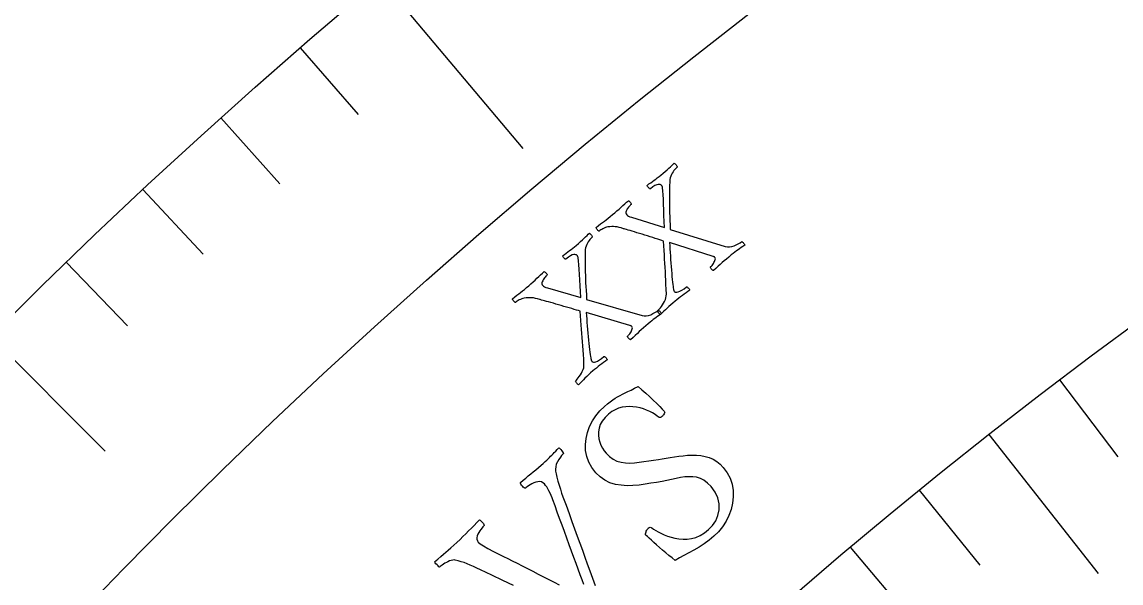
# Model space of a CAD drawing. Header units: millimetres. Extents: x -92 to 92, y -92 to 120.
# Drawn here: x -58.76 to -43.59, y 55.79 to 63.54 of the extents above; entities that cross this region are included whole.
import ezdxf

# ---------------------------------------------------------------- set-up
doc = ezdxf.new("R2010")
doc.units = ezdxf.units.MM
for name, color, linetype in [('ENGRAVE', 7, 'Continuous'), ('ENGRAVE_FINE', 8, 'Continuous'), ('TEXT', 5, 'Continuous')]:
    doc.layers.add(name, color=color, linetype=linetype)

msp = doc.modelspace()

# ---------------------------------------------------------------- linework, layer by layer
at = {"layer": 'ENGRAVE'}
for points in [[(-53.8094, 64.1275), (-51.8472, 61.7891)], [(-59.1937, 59.1937), (-57.6108, 57.6108)], [(-45.4118, 57.8406), (-43.9038, 55.9198)]]:
    msp.add_lwpolyline(points, dxfattribs=at)
for radius in [90.65, 90.65, 88.2219, 83.7125, 83.7125, 80.1513, 73.5375, 73.5375, 69.6525, 62.4375, 62.4375]:
    msp.add_circle((0, 0), radius, dxfattribs=at)
msp.add_arc((0, 0), 62.4375, 90, 180, dxfattribs=at)
at = {"layer": 'ENGRAVE_FINE'}
for points in [[(-54.9203, 63.1786), (-54.1193, 62.2571)], [(-56.0146, 62.2105), (-55.1976, 61.3031)], [(-57.0918, 61.2234), (-56.2591, 60.3305)], [(-58.1516, 60.2177), (-57.3034, 59.3394)], [(-44.4361, 58.5935), (-43.6312, 57.5322)], [(-46.3752, 57.0711), (-45.5352, 56.0373)], [(-47.3258, 56.2852), (-46.4686, 55.2657)]]:
    msp.add_lwpolyline(points, dxfattribs=at)
at = {"layer": 'TEXT'}
for points in [[(-50.6068, 60.8759), (-50.5754, 60.9023), (-50.5456, 60.9279), (-50.5174, 60.9527), (-50.4907, 60.9767), (-50.465, 61.0002), (-50.4394, 61.0233), (-50.4139, 61.0461), (-50.3885, 61.0687), (-50.3833, 61.0655), (-50.377, 61.0603), (-50.3698, 61.0528), (-50.3615, 61.0433), (-50.3543, 61.0336), (-50.3502, 61.0259), (-50.3491, 61.02), (-50.3512, 61.0161), (-50.358, 61.01), (-50.3659, 61.002), (-50.375, 60.9922), (-50.3852, 60.9806), (-50.3953, 60.9677), (-50.4043, 60.9543), (-50.412, 60.9405), (-50.4186, 60.9261), (-50.4227, 60.9118), (-50.4228, 60.8983), (-50.4191, 60.8857), (-50.4115, 60.8738), (-50.4015, 60.8644), (-50.3875, 60.8557), (-50.3695, 60.8476), (-50.3476, 60.8402), (-49.8912, 60.6984), (-49.8948, 60.7819), (-49.8978, 60.8632), (-49.9004, 60.9421), (-49.9026, 61.0189), (-49.9048, 61.0899), (-49.9078, 61.1518), (-49.9115, 61.2046), (-49.916, 61.2482), (-49.9172, 61.2546), (-49.919, 61.2606), (-49.9213, 61.2661), (-49.9242, 61.2711), (-49.9271, 61.2755), (-49.9293, 61.2788), (-49.931, 61.2812), (-49.932, 61.2826), (-49.9386, 61.2879), (-49.9483, 61.2915), (-49.961, 61.2933), (-49.9768, 61.2934), (-49.9966, 61.2889), (-50.0213, 61.2771), (-50.0509, 61.258), (-50.0854, 61.2314), (-50.0895, 61.2315), (-50.095, 61.2344), (-50.1018, 61.2401), (-50.1099, 61.2485), (-50.1179, 61.2579), (-50.1241, 61.2663), (-50.1285, 61.2737), (-50.1312, 61.2801), (-50.1044, 61.2991), (-50.0791, 61.3171), (-50.0554, 61.3339), (-50.0333, 61.3497), (-50.0115, 61.3655), (-49.989, 61.3824), (-49.9657, 61.4006), (-49.9417, 61.4198), (-49.9089, 61.4468), (-49.8792, 61.4721), (-49.8525, 61.4956), (-49.8289, 61.5173), (-49.8077, 61.5372), (-49.7884, 61.5552), (-49.771, 61.5713), (-49.7554, 61.5856), (-49.7503, 61.5827), (-49.7445, 61.5782), (-49.7379, 61.572), (-49.7306, 61.5642), (-49.724, 61.5557), (-49.7196, 61.5473), (-49.7173, 61.539), (-49.7171, 61.5309), (-49.7218, 61.5266), (-49.7287, 61.5197), (-49.7377, 61.5101), (-49.7488, 61.4979), (-49.7608, 61.4833), (-49.7724, 61.4669), (-49.7836, 61.4486), (-49.7944, 61.4285), (-49.8038, 61.4067), (-49.8108, 61.3837), (-49.8155, 61.3594), (-49.8179, 61.3339), (-49.8187, 61.2689), (-49.8194, 61.2083), (-49.8202, 61.1521), (-49.8209, 61.1004), (-49.8214, 61.0509), (-49.8213, 61.0014), (-49.8207, 60.9521), (-49.8196, 60.9027), (-49.8179, 60.8512), (-49.8159, 60.7951), (-49.8135, 60.7345), (-49.8107, 60.6694), (-49.0503, 60.436), (-49.022, 60.43), (-48.9927, 60.4294), (-48.9621, 60.4342), (-48.9304, 60.4444), (-48.8995, 60.4578), (-48.8713, 60.4722), (-48.8459, 60.4878), (-48.8231, 60.5045), (-48.8174, 60.502), (-48.8111, 60.4973), (-48.8043, 60.4904), (-48.7971, 60.4813), (-48.7904, 60.472), (-48.7855, 60.4647), (-48.7824, 60.4593), (-48.781, 60.4559), (-48.8073, 60.4375), (-48.8317, 60.4205), (-48.8542, 60.4047), (-48.8749, 60.3903), (-48.8955, 60.3756), (-48.9178, 60.3589), (-48.9418, 60.3402), (-48.9676, 60.3196), (-49.0026, 60.2908), (-49.0351, 60.2636), (-49.0649, 60.238), (-49.0922, 60.2138), (-49.1192, 60.1895), (-49.1484, 60.1631), (-49.1799, 60.1347), (-49.2136, 60.1042), (-49.2203, 60.1061), (-49.2276, 60.1105), (-49.2355, 60.1175), (-49.2439, 60.1269), (-49.2511, 60.1366), (-49.2553, 60.1443), (-49.2563, 60.1501), (-49.2543, 60.154), (-49.2485, 60.1594), (-49.2415, 60.1667), (-49.2334, 60.1761), (-49.2242, 60.1876), (-49.2149, 60.2003), (-49.2066, 60.2135), (-49.1992, 60.2272), (-49.1928, 60.2414), (-49.1885, 60.255), (-49.1872, 60.2671), (-49.1891, 60.2775), (-49.1941, 60.2863), (-49.1958, 60.2881), (-49.1982, 60.29), (-49.2012, 60.292), (-49.2047, 60.294), (-49.2085, 60.2958), (-49.2122, 60.2972), (-49.2156, 60.2981), (-49.2189, 60.2987), (-49.8187, 60.4903), (-49.8168, 60.4474), (-49.8146, 60.4025), (-49.8119, 60.3555), (-49.8088, 60.3064), (-49.8054, 60.2566), (-49.8019, 60.2074), (-49.7983, 60.1588), (-49.7946, 60.1108), (-49.7909, 60.0647), (-49.787, 60.0217), (-49.7831, 59.9816), (-49.779, 59.9447), (-49.7752, 59.912), (-49.7718, 59.885), (-49.769, 59.8634), (-49.7667, 59.8474), (-49.766, 59.8446), (-49.7652, 59.8412), (-49.7642, 59.8371), (-49.7631, 59.8324), (-49.7616, 59.8275), (-49.7595, 59.8227), (-49.7568, 59.8181), (-49.7534, 59.8136), (-49.7451, 59.8074), (-49.7333, 59.8046), (-49.718, 59.8052), (-49.6993, 59.8093), (-49.6769, 59.8181), (-49.6506, 59.833), (-49.6203, 59.8538), (-49.5862, 59.8807), (-49.5803, 59.8784), (-49.5736, 59.874), (-49.5662, 59.8677), (-49.5581, 59.8593), (-49.5507, 59.8507), (-49.5455, 59.8436), (-49.5425, 59.8381), (-49.5417, 59.8341), (-49.5669, 59.816), (-49.5923, 59.7977), (-49.6179, 59.779), (-49.6435, 59.7601), (-49.669, 59.7409), (-49.6939, 59.7215), (-49.7184, 59.702), (-49.7423, 59.6823), (-49.7743, 59.6554), (-49.8036, 59.6301), (-49.8302, 59.6064), (-49.8541, 59.5845), (-49.8769, 59.5631), (-49.8999, 59.5413), (-49.9233, 59.5189), (-49.947, 59.4961), (-49.9526, 59.5), (-49.9584, 59.5057), (-49.9645, 59.5132), (-49.9708, 59.5227), (-49.9765, 59.532), (-49.9808, 59.5394), (-49.9836, 59.5449), (-49.9849, 59.5483), (-49.9799, 59.5532), (-49.972, 59.5618), (-49.961, 59.5743), (-49.9471, 59.5905), (-49.932, 59.6096), (-49.9173, 59.6305), (-49.903, 59.6533), (-49.8891, 59.678), (-49.8773, 59.7035), (-49.8692, 59.7287), (-49.8648, 59.7536), (-49.864, 59.7783), (-49.8668, 59.8462), (-49.8696, 59.9112), (-49.8725, 59.9731), (-49.8753, 60.0319), (-49.8783, 60.0893), (-49.8814, 60.1467), (-49.8847, 60.2041), (-49.8882, 60.2616), (-49.8916, 60.3203), (-49.8951, 60.3815), (-49.8984, 60.4451), (-49.9017, 60.5112), (-49.9261, 60.5195), (-49.9535, 60.5284), (-49.984, 60.538), (-50.0175, 60.5482), (-50.0528, 60.559), (-50.0888, 60.5701), (-50.1255, 60.5816), (-50.1629, 60.5934), (-50.2, 60.6052), (-50.236, 60.6164), (-50.2708, 60.6271), (-50.3044, 60.6373), (-50.336, 60.6467), (-50.3646, 60.6553), (-50.3902, 60.663), (-50.4128, 60.6697), (-50.4313, 60.6753), (-50.4445, 60.6793), (-50.4524, 60.6816), (-50.455, 60.6824), (-50.4872, 60.6925), (-50.5171, 60.7003), (-50.5446, 60.706), (-50.5697, 60.7095), (-50.594, 60.7111), (-50.619, 60.7111), (-50.6447, 60.7093), (-50.6711, 60.7058), (-50.6885, 60.7024), (-50.7059, 60.6973), (-50.7233, 60.6905), (-50.7407, 60.6821), (-50.7568, 60.6732), (-50.7706, 60.6649), (-50.7821, 60.6572), (-50.7913, 60.6502), (-50.7955, 60.6489), (-50.8011, 60.651), (-50.808, 60.6565), (-50.8162, 60.6653), (-50.8238, 60.6754), (-50.8291, 60.6845), (-50.8321, 60.6925), (-50.8326, 60.6995), (-50.8009, 60.7245), (-50.7714, 60.7474), (-50.7441, 60.7682), (-50.7191, 60.7869), (-50.6941, 60.8058), (-50.6671, 60.8269), (-50.638, 60.8503), (-50.6068, 60.8759)], [(-51.7649, 59.8943), (-51.7339, 59.9213), (-51.7046, 59.9475), (-51.6769, 59.9728), (-51.6507, 59.9973), (-51.6254, 60.0213), (-51.6003, 60.0449), (-51.5752, 60.0682), (-51.5503, 60.0912), (-51.545, 60.0882), (-51.5387, 60.083), (-51.5313, 60.0757), (-51.5228, 60.0663), (-51.5154, 60.0568), (-51.5111, 60.0491), (-51.51, 60.0433), (-51.5119, 60.0394), (-51.5186, 60.0331), (-51.5264, 60.025), (-51.5353, 60.015), (-51.5453, 60.0032), (-51.5551, 59.9901), (-51.5638, 59.9766), (-51.5713, 59.9626), (-51.5776, 59.9481), (-51.5814, 59.9337), (-51.5813, 59.9203), (-51.5774, 59.9076), (-51.5696, 59.8959), (-51.5593, 59.8867), (-51.5452, 59.8783), (-51.527, 59.8705), (-51.505, 59.8636), (-51.046, 59.7305), (-51.0511, 59.814), (-51.0557, 59.8951), (-51.0599, 59.9741), (-51.0635, 60.0507), (-51.0671, 60.1217), (-51.0713, 60.1836), (-51.076, 60.2362), (-51.0813, 60.2797), (-51.0826, 60.2862), (-51.0845, 60.2921), (-51.0869, 60.2975), (-51.0899, 60.3025), (-51.0929, 60.3068), (-51.0952, 60.3101), (-51.0969, 60.3124), (-51.0979, 60.3138), (-51.1047, 60.319), (-51.1144, 60.3224), (-51.1272, 60.324), (-51.143, 60.3238), (-51.1627, 60.319), (-51.1872, 60.3067), (-51.2164, 60.2869), (-51.2504, 60.2598), (-51.2545, 60.2598), (-51.26, 60.2625), (-51.2669, 60.2681), (-51.2752, 60.2764), (-51.2833, 60.2856), (-51.2897, 60.2938), (-51.2943, 60.3011), (-51.2971, 60.3075), (-51.2706, 60.3271), (-51.2457, 60.3455), (-51.2223, 60.3628), (-51.2005, 60.379), (-51.179, 60.3952), (-51.1568, 60.4126), (-51.1339, 60.4311), (-51.1103, 60.4508), (-51.078, 60.4785), (-51.0488, 60.5043), (-51.0226, 60.5283), (-50.9994, 60.5505), (-50.9786, 60.5708), (-50.9596, 60.5892), (-50.9425, 60.6056), (-50.9272, 60.6202), (-50.9221, 60.6174), (-50.9162, 60.613), (-50.9095, 60.6069), (-50.902, 60.5993), (-50.8953, 60.5909), (-50.8907, 60.5826), (-50.8882, 60.5744), (-50.8879, 60.5662), (-50.8925, 60.5618), (-50.8992, 60.5548), (-50.908, 60.545), (-50.9189, 60.5326), (-50.9306, 60.5178), (-50.9419, 60.5012), (-50.9528, 60.4827), (-50.9631, 60.4623), (-50.9721, 60.4404), (-50.9787, 60.4172), (-50.983, 60.3929), (-50.9849, 60.3673), (-50.9844, 60.3023), (-50.984, 60.2417), (-50.9837, 60.1855), (-50.9834, 60.1338), (-50.9829, 60.0843), (-50.9819, 60.0349), (-50.9804, 59.9855), (-50.9782, 59.9362), (-50.9756, 59.8847), (-50.9725, 59.8287), (-50.9689, 59.7682), (-50.9649, 59.7031), (-50.2001, 59.4843), (-50.1718, 59.4789), (-50.1424, 59.4789), (-50.112, 59.4842), (-50.0805, 59.495), (-50.0498, 59.509), (-50.0219, 59.524), (-49.9968, 59.54), (-49.9744, 59.5572), (-49.9685, 59.5547), (-49.9622, 59.5502), (-49.9553, 59.5434), (-49.9479, 59.5344), (-49.9411, 59.5253), (-49.936, 59.5181), (-49.9328, 59.5128), (-49.9313, 59.5093), (-49.9572, 59.4905), (-49.9813, 59.473), (-50.0035, 59.4568), (-50.0239, 59.442), (-50.0442, 59.4269), (-50.0662, 59.4098), (-50.0899, 59.3906), (-50.1153, 59.3695), (-50.1498, 59.3401), (-50.1817, 59.3123), (-50.211, 59.286), (-50.2378, 59.2614), (-50.2643, 59.2365), (-50.2931, 59.2096), (-50.324, 59.1805), (-50.3571, 59.1495), (-50.3638, 59.1513), (-50.3712, 59.1555), (-50.3792, 59.1623), (-50.3879, 59.1715), (-50.3952, 59.1811), (-50.3995, 59.1888), (-50.4007, 59.1946), (-50.3988, 59.1985), (-50.393, 59.2039), (-50.3862, 59.2114), (-50.3783, 59.221), (-50.3693, 59.2326), (-50.3602, 59.2455), (-50.3522, 59.2588), (-50.3451, 59.2727), (-50.339, 59.287), (-50.3349, 59.3007), (-50.3339, 59.3128), (-50.3359, 59.3232), (-50.3411, 59.3319), (-50.3429, 59.3337), (-50.3453, 59.3355), (-50.3483, 59.3374), (-50.3519, 59.3393), (-50.3557, 59.3411), (-50.3593, 59.3424), (-50.3628, 59.3433), (-50.3662, 59.3438), (-50.9694, 59.5239), (-50.9668, 59.4811), (-50.9637, 59.4362), (-50.9601, 59.3892), (-50.956, 59.3402), (-50.9517, 59.2904), (-50.9472, 59.2413), (-50.9427, 59.1928), (-50.9381, 59.1449), (-50.9335, 59.0989), (-50.9288, 59.0559), (-50.9241, 59.016), (-50.9193, 58.9791), (-50.9149, 58.9466), (-50.911, 58.9195), (-50.9078, 58.898), (-50.9051, 58.8821), (-50.9044, 58.8793), (-50.9035, 58.8759), (-50.9025, 58.8718), (-50.9013, 58.8672), (-50.8997, 58.8623), (-50.8975, 58.8575), (-50.8947, 58.853), (-50.8913, 58.8485), (-50.8828, 58.8425), (-50.8709, 58.8399), (-50.8557, 58.8409), (-50.837, 58.8453), (-50.8148, 58.8545), (-50.7888, 58.8699), (-50.759, 58.8913), (-50.7253, 58.9189), (-50.7194, 58.9166), (-50.7126, 58.9124), (-50.7051, 58.9062), (-50.6968, 58.898), (-50.6892, 58.8895), (-50.6839, 58.8826), (-50.6808, 58.8771), (-50.6799, 58.8731), (-50.7048, 58.8546), (-50.7299, 58.8357), (-50.755, 58.8166), (-50.7803, 58.7971), (-50.8054, 58.7774), (-50.83, 58.7576), (-50.8541, 58.7376), (-50.8776, 58.7175), (-50.9091, 58.6899), (-50.9379, 58.6641), (-50.9641, 58.6399), (-50.9875, 58.6175), (-51.0098, 58.5957), (-51.0325, 58.5735), (-51.0554, 58.5507), (-51.0787, 58.5274), (-51.0844, 58.5312), (-51.0903, 58.5368), (-51.0965, 58.5442), (-51.103, 58.5535), (-51.1089, 58.5627), (-51.1133, 58.5701), (-51.1162, 58.5754), (-51.1176, 58.5789), (-51.1127, 58.5838), (-51.1049, 58.5926), (-51.0942, 58.6053), (-51.0806, 58.6218), (-51.0658, 58.6411), (-51.0515, 58.6624), (-51.0377, 58.6854), (-51.0243, 58.7104), (-51.013, 58.7361), (-51.0054, 58.7614), (-51.0014, 58.7864), (-51.0012, 58.8111), (-51.0053, 58.879), (-51.0093, 58.9439), (-51.0133, 59.0057), (-51.0173, 59.0645), (-51.0214, 59.1218), (-51.0256, 59.1791), (-51.03, 59.2365), (-51.0345, 59.2939), (-51.0392, 59.3525), (-51.0437, 59.4136), (-51.0483, 59.4772), (-51.0528, 59.5432), (-51.0774, 59.551), (-51.105, 59.5593), (-51.1357, 59.5683), (-51.1693, 59.578), (-51.2048, 59.5881), (-51.2411, 59.5985), (-51.278, 59.6093), (-51.3156, 59.6204), (-51.3529, 59.6314), (-51.3891, 59.642), (-51.4241, 59.652), (-51.4579, 59.6615), (-51.4897, 59.6703), (-51.5184, 59.6783), (-51.5442, 59.6855), (-51.5669, 59.6919), (-51.5855, 59.6971), (-51.5987, 59.7008), (-51.6067, 59.703), (-51.6094, 59.7038), (-51.6418, 59.7132), (-51.6717, 59.7204), (-51.6994, 59.7256), (-51.7246, 59.7287), (-51.7489, 59.7298), (-51.7739, 59.7292), (-51.7995, 59.727), (-51.8258, 59.723), (-51.8432, 59.7192), (-51.8605, 59.7138), (-51.8778, 59.7067), (-51.8949, 59.698), (-51.9109, 59.6887), (-51.9246, 59.6802), (-51.9359, 59.6723), (-51.945, 59.6651), (-51.9492, 59.6637), (-51.9548, 59.6657), (-51.9617, 59.671), (-51.9701, 59.6798), (-51.978, 59.6897), (-51.9834, 59.6986), (-51.9865, 59.7066), (-51.9872, 59.7136), (-51.956, 59.7392), (-51.9269, 59.7627), (-51.9, 59.784), (-51.8754, 59.8032), (-51.8508, 59.8225), (-51.8242, 59.8441), (-51.7955, 59.8681), (-51.7649, 59.8943)], [(-50.7194, 58.2279), (-50.6782, 58.2627), (-50.6396, 58.2931), (-50.6036, 58.3192), (-50.5702, 58.3411), (-50.5375, 58.3604), (-50.5037, 58.3793), (-50.4688, 58.3975), (-50.4329, 58.4152), (-50.3943, 58.4338), (-50.3516, 58.4548), (-50.3046, 58.4783), (-50.2535, 58.5041), (-50.2014, 58.4592), (-50.1494, 58.4127), (-50.0976, 58.3646), (-50.0459, 58.315), (-49.9976, 58.2676), (-49.9562, 58.2264), (-49.9215, 58.1914), (-49.8937, 58.1625), (-49.8884, 58.156), (-49.887, 58.1478), (-49.8893, 58.1377), (-49.8954, 58.1259), (-49.9033, 58.114), (-49.9109, 58.1038), (-49.9182, 58.0954), (-49.9251, 58.0887), (-49.9348, 58.0816), (-49.9445, 58.0767), (-49.9544, 58.0741), (-49.9644, 58.0736), (-49.9902, 58.0953), (-50.0205, 58.1167), (-50.0553, 58.1378), (-50.0945, 58.1584), (-50.137, 58.1775), (-50.1814, 58.1937), (-50.2279, 58.2069), (-50.2764, 58.2173), (-50.3259, 58.2239), (-50.3757, 58.2258), (-50.4258, 58.2232), (-50.476, 58.2159), (-50.5254, 58.2029), (-50.5728, 58.183), (-50.6182, 58.1564), (-50.6615, 58.1229), (-50.7107, 58.0749), (-50.7491, 58.0263), (-50.7767, 57.9771), (-50.7935, 57.9273), (-50.8015, 57.8777), (-50.8027, 57.8294), (-50.7972, 57.7823), (-50.7848, 57.7365), (-50.7675, 57.6929), (-50.7471, 57.6526), (-50.7236, 57.6156), (-50.6969, 57.582), (-50.6496, 57.5353), (-50.5992, 57.4989), (-50.5457, 57.473), (-50.4891, 57.4574), (-50.43, 57.4497), (-50.369, 57.4471), (-50.306, 57.4498), (-50.2411, 57.4577), (-50.1749, 57.468), (-50.1084, 57.4781), (-50.0414, 57.4879), (-49.9739, 57.4974), (-49.9227, 57.5057), (-49.869, 57.5144), (-49.8127, 57.5235), (-49.7539, 57.5331), (-49.6936, 57.5418), (-49.6328, 57.5485), (-49.5715, 57.5533), (-49.5097, 57.5561), (-49.4485, 57.5553), (-49.3888, 57.5494), (-49.3307, 57.5383), (-49.274, 57.5221), (-49.2199, 57.4997), (-49.1694, 57.4697), (-49.1225, 57.4323), (-49.0792, 57.3874), (-49.0248, 57.3138), (-48.9839, 57.2359), (-48.9565, 57.1537), (-48.9425, 57.0673), (-48.9407, 56.9794), (-48.9496, 56.8927), (-48.9693, 56.8072), (-48.9998, 56.7229), (-49.0397, 56.6421), (-49.088, 56.5673), (-49.1445, 56.4984), (-49.2093, 56.4353), (-49.2752, 56.381), (-49.3432, 56.3312), (-49.4132, 56.2861), (-49.4852, 56.2456), (-49.556, 56.208), (-49.6225, 56.1718), (-49.6847, 56.137), (-49.7426, 56.1035), (-49.785, 56.1359), (-49.8281, 56.17), (-49.8719, 56.206), (-49.9164, 56.2436), (-49.9597, 56.2811), (-50, 56.3166), (-50.0373, 56.3499), (-50.0716, 56.3812), (-50.1012, 56.4086), (-50.1243, 56.4305), (-50.1411, 56.4469), (-50.1514, 56.4576), (-50.1501, 56.4701), (-50.148, 56.4825), (-50.1449, 56.4949), (-50.1409, 56.5073), (-50.1358, 56.5191), (-50.1295, 56.5298), (-50.122, 56.5396), (-50.1133, 56.5484), (-50.1011, 56.5564), (-50.0887, 56.5594), (-50.0759, 56.5574), (-50.0628, 56.5503), (-50.0398, 56.5345), (-50.0114, 56.517), (-49.9779, 56.4979), (-49.9391, 56.4773), (-49.8959, 56.4569), (-49.8494, 56.4387), (-49.7995, 56.4225), (-49.7461, 56.4085), (-49.6905, 56.3985), (-49.6338, 56.3945), (-49.5759, 56.3965), (-49.5169, 56.4044), (-49.4575, 56.4204), (-49.3983, 56.4464), (-49.3395, 56.4823), (-49.281, 56.5283), (-49.2251, 56.5862), (-49.1823, 56.6511), (-49.1526, 56.7232), (-49.136, 56.8023), (-49.1354, 56.8843), (-49.1537, 56.9647), (-49.1912, 57.0436), (-49.2477, 57.121), (-49.2957, 57.1705), (-49.3448, 57.2085), (-49.3948, 57.2351), (-49.4459, 57.2502), (-49.4984, 57.257), (-49.553, 57.2585), (-49.6095, 57.2548), (-49.6679, 57.2458), (-49.7284, 57.2338), (-49.7911, 57.2212), (-49.8558, 57.2078), (-49.9226, 57.1937), (-49.9991, 57.18), (-50.0777, 57.1671), (-50.1585, 57.1548), (-50.2415, 57.1432), (-50.3249, 57.1353), (-50.407, 57.1341), (-50.4876, 57.1397), (-50.5669, 57.1521), (-50.6429, 57.1741), (-50.7137, 57.2083), (-50.7793, 57.2548), (-50.8396, 57.3137), (-50.8943, 57.3847), (-50.9357, 57.4594), (-50.9637, 57.5378), (-50.9785, 57.6201), (-50.9811, 57.7038), (-50.973, 57.7866), (-50.9539, 57.8686), (-50.9241, 57.9497), (-50.8848, 58.0276), (-50.8376, 58.0999), (-50.7824, 58.1667), (-50.7194, 58.2279)]]:
    msp.add_lwpolyline(points, close=True, dxfattribs=at)
for points in [[(-51.002, 55.7704), (-51.0256, 55.8343), (-51.0518, 55.9046), (-51.0799, 55.9801), (-51.1093, 56.0595), (-51.1401, 56.1427), (-51.1721, 56.2298), (-51.205, 56.3192), (-51.238, 56.4092), (-51.2713, 56.5), (-51.3047, 56.5914), (-51.3378, 56.6819), (-51.3698, 56.7696), (-51.4008, 56.8547), (-51.4308, 56.9371), (-51.4423, 56.968), (-51.455, 56.9989), (-51.469, 57.0299), (-51.4843, 57.061), (-51.5001, 57.0903), (-51.5159, 57.1162), (-51.5315, 57.1386), (-51.547, 57.1575), (-51.5671, 57.1752), (-51.5893, 57.1862), (-51.6138, 57.1905), (-51.6403, 57.188), (-51.6676, 57.181), (-51.694, 57.1718), (-51.7196, 57.1603), (-51.7444, 57.1465), (-51.7668, 57.1326), (-51.785, 57.1205), (-51.7992, 57.1104), (-51.8093, 57.1021), (-51.8178, 57.1021), (-51.8278, 57.1063), (-51.8393, 57.1149), (-51.8522, 57.1279), (-51.8642, 57.1424), (-51.8725, 57.1556), (-51.8773, 57.1676), (-51.8785, 57.1784), (-51.8414, 57.2094), (-51.8052, 57.2394), (-51.7699, 57.2682), (-51.7354, 57.296), (-51.701, 57.3238), (-51.666, 57.3531), (-51.6305, 57.3838), (-51.5944, 57.4158), (-51.565, 57.4423), (-51.539, 57.4661), (-51.5163, 57.4872), (-51.497, 57.5055), (-51.4795, 57.5225), (-51.4623, 57.5395), (-51.4455, 57.5565), (-51.4289, 57.5736), (-51.4115, 57.5915), (-51.392, 57.6112), (-51.3706, 57.6328), (-51.347, 57.6561), (-51.3389, 57.6515), (-51.3295, 57.6432), (-51.3187, 57.6315), (-51.3065, 57.6161), (-51.2957, 57.6008), (-51.2887, 57.5892), (-51.2855, 57.5813), (-51.2863, 57.5771), (-51.2963, 57.5667), (-51.3101, 57.55), (-51.3276, 57.5269), (-51.3488, 57.4975), (-51.369, 57.4646), (-51.3834, 57.4309), (-51.3919, 57.3965), (-51.3946, 57.3613), (-51.3927, 57.333), (-51.3867, 57.2963), (-51.3764, 57.2511), (-51.3618, 57.1975), (-51.3449, 57.1407), (-51.3275, 57.0857), (-51.3096, 57.0327), (-51.2913, 56.9816), (-51.2487, 56.8631), (-51.2077, 56.7498), (-51.1684, 56.6415), (-51.1308, 56.5382), (-51.0943, 56.4382), (-51.0587, 56.34), (-51.0238, 56.2434), (-50.9897, 56.1485), (-50.9556, 56.0535), (-50.9208, 55.9568), (-50.8851, 55.8585), (-50.8486, 55.7584)], [(-51.9758, 55.7575), (-52.1199, 55.827), (-52.2714, 55.8993), (-52.4304, 55.9742), (-52.4791, 55.9973), (-52.5258, 56.0186), (-52.5705, 56.0381), (-52.6133, 56.0558), (-52.6549, 56.0715), (-52.6961, 56.0852), (-52.7369, 56.0968), (-52.7773, 56.1063), (-52.7945, 56.1087), (-52.8134, 56.1077), (-52.8341, 56.1032), (-52.8564, 56.0952), (-52.8791, 56.0851), (-52.9007, 56.0742), (-52.9212, 56.0625), (-52.9407, 56.0499), (-52.9582, 56.0377), (-52.973, 56.0267), (-52.985, 56.0172), (-52.9942, 56.0091), (-52.9975, 56.0101), (-53.0045, 56.0159), (-53.0152, 56.0263), (-53.0298, 56.0414), (-53.0442, 56.0569), (-53.0545, 56.0688), (-53.0606, 56.0769), (-53.0626, 56.0813), (-53.0184, 56.1205), (-52.9778, 56.1559), (-52.9408, 56.1876), (-52.9074, 56.2155), (-52.8742, 56.2435), (-52.8376, 56.2756), (-52.7977, 56.3117), (-52.7544, 56.3518), (-52.7544, 56.3518), (-52.7125, 56.3914), (-52.6718, 56.4308), (-52.6322, 56.4701), (-52.5936, 56.5092), (-52.5557, 56.5479), (-52.5179, 56.5862), (-52.4803, 56.624), (-52.4428, 56.6613), (-52.4346, 56.6569), (-52.425, 56.6494), (-52.4139, 56.6386), (-52.4014, 56.6246), (-52.3902, 56.6103), (-52.383, 56.5987), (-52.3798, 56.5897), (-52.3806, 56.5834), (-52.3873, 56.5764), (-52.3967, 56.5655), (-52.4088, 56.5504), (-52.4237, 56.5313), (-52.4391, 56.5098), (-52.4528, 56.4874), (-52.4647, 56.4642), (-52.4749, 56.4401), (-52.481, 56.4164), (-52.4805, 56.3943), (-52.4735, 56.3738), (-52.4598, 56.3548), (-52.4323, 56.3313), (-52.3886, 56.3022), (-52.3287, 56.2676), (-52.2526, 56.2275), (-52.2123, 56.2072), (-52.1659, 56.1838), (-52.1133, 56.1574), (-52.0545, 56.1279), (-51.9911, 56.0961), (-51.9247, 56.0625), (-51.8552, 56.0272), (-51.7826, 55.9902), (-51.7084, 55.9523), (-51.6342, 55.9146), (-51.5598, 55.877), (-51.4852, 55.8395), (-51.4122, 55.8026), (-51.3423, 55.7672)]]:
    msp.add_lwpolyline(points, dxfattribs=at)

doc.saveas('drawing.dxf')
